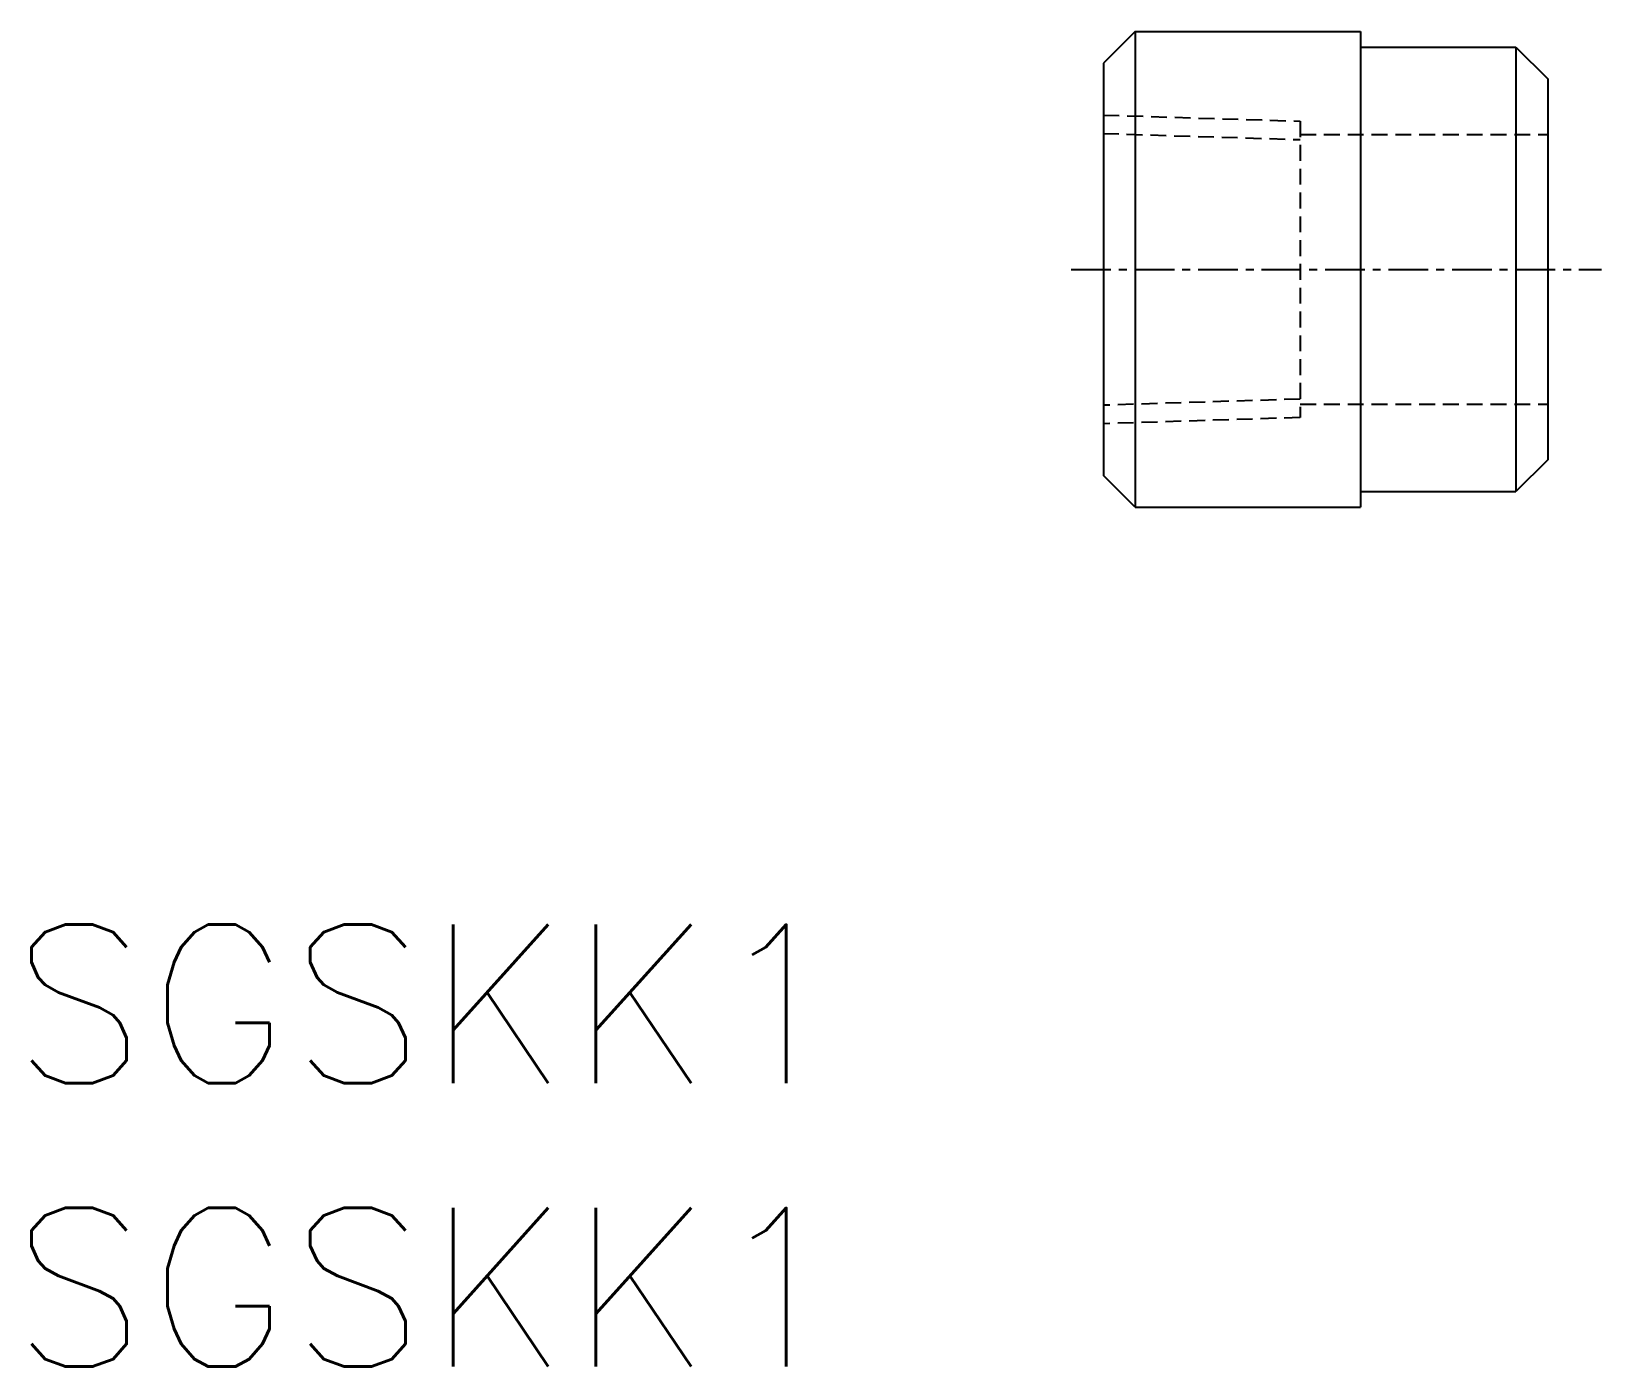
# Model space of a CAD drawing. Extents: x 231.7 to 281.2, y 327.3 to 369.4.
import ezdxf

# ---------------------------------------------------------------- set-up
doc = ezdxf.new("R2010")
doc.units = 0
doc.linetypes.add('CENTER', pattern=[2, 1.25, -0.25, 0.25, -0.25])
doc.linetypes.add('DASHED', pattern=[0.75, 0.5, -0.25])
doc.layers.get('0').update_dxf_attribs({"linetype": 'CONTINUOUS'})
doc.layers.add('CENTER', color=1, linetype='CENTER')
doc.styles.get("Standard").update_dxf_attribs({"font": 'txt.shx', "bigfont": '@extfont2.shx'})

msp = doc.modelspace()

# ---------------------------------------------------------------- linework, layer by layer
at = {"color": 7, "linetype": 'CONTINUOUS'}
for p, q in [((266.501, 369.428), (265.501, 368.428)), ((266.501, 369.428), (273.601, 369.428)), ((266.501, 369.428), (266.501, 354.428)), ((273.601, 369.428), (273.601, 354.428)), ((273.601, 368.928), (278.501, 368.928)), ((278.501, 368.928), (278.501, 354.928)), ((278.501, 368.928), (279.501, 367.928)), ((265.501, 368.428), (265.501, 355.428)), ((279.501, 367.928), (279.501, 355.928)), ((279.501, 367.928), (279.501, 355.928)), ((279.501, 355.928), (278.501, 354.928)), ((266.501, 354.428), (265.501, 355.428)), ((273.601, 354.928), (278.501, 354.928)), ((266.501, 354.428), (273.601, 354.428))]:
    msp.add_line(p, q, dxfattribs=at)
at = {"color": 3, "linetype": 'DASHED'}
for p, q in [((265.501, 366.792), (271.701, 366.598)), ((265.483, 366.211), (271.701, 366.017)), ((271.701, 366.598), (271.701, 357.257)), ((271.701, 366.178), (279.501, 366.178)), ((271.701, 357.839), (265.483, 357.644)), ((271.701, 357.257), (265.501, 357.064)), ((271.701, 357.678), (279.501, 357.678))]:
    msp.add_line(p, q, dxfattribs=at)
at = {"layer": 'CENTER', "color": 1, "linetype": 'CENTER'}
msp.add_line((264.487, 361.928), (281.199, 361.928), dxfattribs=at)

# ---------------------------------------------------------------- texts
at = {"color": 7, "linetype": 'CONTINUOUS'}
for p in [(231.076, 336.279), (231.076, 327.346)]:
    msp.add_text('SGSKK1', height=5, dxfattribs=at).set_placement(p)

doc.saveas('drawing.dxf')
